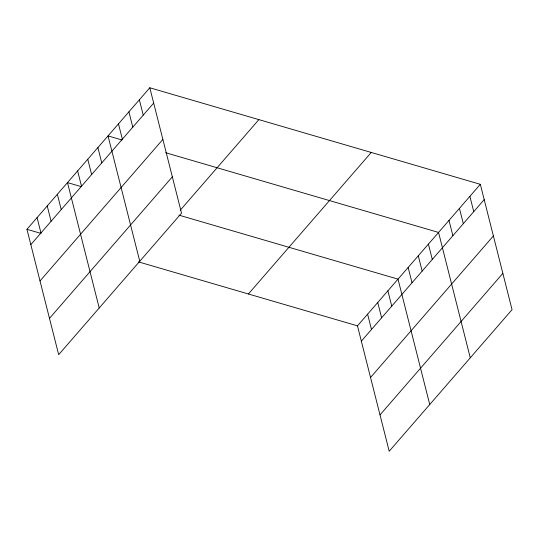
<?xml version="1.0" encoding="UTF-8"?>
<svg xmlns="http://www.w3.org/2000/svg" width="539" height="539" viewBox="0 0 539 539"><rect width="100%" height="100%" fill="white"/><g stroke="black" fill="none" stroke-linecap="round" stroke-linejoin="round"><path stroke-width="0.81" d="M149.802 87.769L181.528 213.154L58.677 354.689L26.95 229.311L149.802 87.769L480.323 184.311L512.05 309.689L389.198 451.231L357.472 325.846L480.323 184.311M30.824 244.625L153.676 103.09M40.014 280.947L162.866 139.412M49.487 318.367L172.339 176.832M180.296 210.156L258.875 119.631M248.398 293.991L371.25 152.449M361.346 341.16L484.197 199.625M370.536 377.482L493.387 235.947M380.008 414.902L502.86 273.367M122.057 139.992L108.036 135.895L139.763 261.28M165.682 152.732L438.551 232.43L470.277 357.815M81.517 186.696L67.49 182.6L99.216 307.985M178.968 215.162L398.011 279.135L429.738 404.519M26.95 229.311L40.971 233.407M138.429 261.866L357.472 325.846M469.88 196.337L473.754 211.652M459.437 208.371L463.311 223.685M448.994 220.397L452.868 235.711M428.417 244.106L432.291 259.421M418.284 255.782L422.158 271.097M408.144 267.459L412.025 282.773M387.878 290.817L391.752 306.132M377.745 302.494L381.619 317.808M367.605 314.17L371.479 329.484M139.358 99.803L143.233 115.117M128.915 111.836L132.796 127.15M118.472 123.862L122.353 139.177M97.896 147.571L101.77 162.886M87.763 159.248L91.637 174.562M77.629 170.924L81.504 186.238M57.356 194.276L61.23 209.597M47.223 205.959L51.097 221.273M37.083 217.635L40.957 232.949"/></g></svg>
